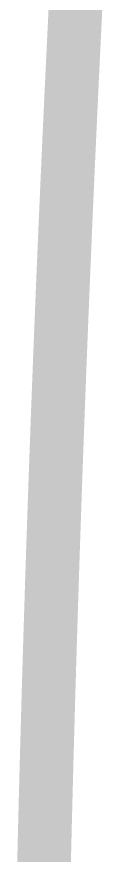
# Model space of a CAD drawing. Header units: inches. Extents: x -1574 to 492, y -294 to 234.
# Drawn here: x -737.926 to -737.725, y -156.644 to -154.692 of the extents above; entities that cross this region are included whole.
import ezdxf

# ---------------------------------------------------------------- set-up
doc = ezdxf.new("R2010")
doc.units = ezdxf.units.IN
doc.header["$MEASUREMENT"] = 0
doc.layers.add('EXTERIOR ELEC EQUIP', color=190, linetype='Continuous')

msp = doc.modelspace()

# ---------------------------------------------------------------- linework, layer by layer
at = {"layer": 'EXTERIOR ELEC EQUIP', "color": 60, "const_width": 0.125}
msp.add_lwpolyline([(-737.86349, -156.70782), (-737.86345, -156.7063), (-737.86342, -156.70478), (-737.86338, -156.70326), (-737.86335, -156.70173), (-737.86331, -156.70021), (-737.86328, -156.69869), (-737.86324, -156.69717), (-737.86321, -156.69564), (-737.86317, -156.69412), (-737.86313, -156.6926), (-737.8631, -156.69108), (-737.86306, -156.68955), (-737.86303, -156.68803), (-737.86299, -156.68651), (-737.86296, -156.68499), (-737.86292, -156.68346), (-737.86288, -156.68194), (-737.86285, -156.68042), (-737.86281, -156.6789), (-737.86278, -156.67738), (-737.86274, -156.67585), (-737.8627, -156.67433), (-737.86267, -156.67281), (-737.86263, -156.67129), (-737.8626, -156.66977), (-737.86256, -156.66824), (-737.86252, -156.66672), (-737.86249, -156.6652), (-737.86245, -156.66368), (-737.86242, -156.66216), (-737.86238, -156.66063), (-737.86234, -156.65911), (-737.86231, -156.65759), (-737.86227, -156.65607), (-737.86223, -156.65455), (-737.8622, -156.65303), (-737.86216, -156.6515), (-737.86213, -156.64998), (-737.86209, -156.64846), (-737.86205, -156.64694), (-737.86202, -156.64542), (-737.86198, -156.6439), (-737.86194, -156.64237), (-737.86191, -156.64085), (-737.86187, -156.63933), (-737.86183, -156.63781), (-737.8618, -156.63629), (-737.86176, -156.63477), (-737.86172, -156.63325), (-737.86169, -156.63173), (-737.86165, -156.6302), (-737.86161, -156.62868), (-737.86157, -156.62716), (-737.86154, -156.62564), (-737.8615, -156.62412), (-737.86146, -156.6226), (-737.86143, -156.62108), (-737.86139, -156.61956), (-737.86135, -156.61804), (-737.86132, -156.61651), (-737.86128, -156.61499), (-737.86124, -156.61347), (-737.8612, -156.61195), (-737.86117, -156.61043), (-737.86113, -156.60891), (-737.86109, -156.60739), (-737.86105, -156.60587), (-737.86102, -156.60435), (-737.86098, -156.60283), (-737.86094, -156.60131), (-737.86091, -156.59979), (-737.86087, -156.59826), (-737.86083, -156.59674), (-737.86079, -156.59522), (-737.86075, -156.5937), (-737.86072, -156.59218), (-737.86068, -156.59066), (-737.86064, -156.58914), (-737.8606, -156.58762), (-737.86057, -156.5861), (-737.86053, -156.58458), (-737.86049, -156.58306), (-737.86045, -156.58154), (-737.86042, -156.58002), (-737.86038, -156.5785), (-737.86034, -156.57698), (-737.8603, -156.57546), (-737.86026, -156.57394), (-737.86023, -156.57242), (-737.86019, -156.5709), (-737.86015, -156.56938), (-737.86011, -156.56786), (-737.86007, -156.56634), (-737.86004, -156.56482), (-737.86, -156.5633), (-737.85996, -156.56178), (-737.85992, -156.56026), (-737.85988, -156.55874), (-737.85984, -156.55722), (-737.85981, -156.5557), (-737.85977, -156.55418), (-737.85973, -156.55266), (-737.85969, -156.55114), (-737.85965, -156.54962), (-737.85961, -156.5481), (-737.85958, -156.54658), (-737.85954, -156.54506), (-737.8595, -156.54354), (-737.85946, -156.54202), (-737.85942, -156.5405), (-737.85938, -156.53898), (-737.85934, -156.53746), (-737.85931, -156.53594), (-737.85927, -156.53442), (-737.85923, -156.5329), (-737.85919, -156.53139), (-737.85915, -156.52987), (-737.85911, -156.52835), (-737.85907, -156.52683), (-737.85903, -156.52531), (-737.85899, -156.52379), (-737.85896, -156.52227), (-737.85892, -156.52075), (-737.85888, -156.51923), (-737.85884, -156.51771), (-737.8588, -156.51619), (-737.85876, -156.51467), (-737.85872, -156.51316), (-737.85868, -156.51164), (-737.85864, -156.51012), (-737.8586, -156.5086), (-737.85856, -156.50708), (-737.85853, -156.50556), (-737.85849, -156.50404), (-737.85845, -156.50252), (-737.85841, -156.501), (-737.85837, -156.49949), (-737.85833, -156.49797), (-737.85829, -156.49645), (-737.85825, -156.49493), (-737.85821, -156.49341), (-737.85817, -156.49189), (-737.85813, -156.49037), (-737.85809, -156.48886), (-737.85805, -156.48734), (-737.85801, -156.48582), (-737.85797, -156.4843), (-737.85793, -156.48278), (-737.85789, -156.48126), (-737.85785, -156.47975), (-737.85781, -156.47823), (-737.85777, -156.47671), (-737.85773, -156.47519), (-737.85769, -156.47367), (-737.85765, -156.47215), (-737.85761, -156.47064), (-737.85757, -156.46912), (-737.85753, -156.4676), (-737.85749, -156.46608), (-737.85745, -156.46456), (-737.85741, -156.46305), (-737.85737, -156.46153), (-737.85733, -156.46001), (-737.85729, -156.45849), (-737.85725, -156.45697), (-737.85721, -156.45546), (-737.85717, -156.45394), (-737.85713, -156.45242), (-737.85709, -156.4509), (-737.85705, -156.44939), (-737.85701, -156.44787), (-737.85697, -156.44635), (-737.85693, -156.44483), (-737.85689, -156.44331), (-737.85685, -156.4418), (-737.85681, -156.44028), (-737.85677, -156.43876), (-737.85673, -156.43724), (-737.85669, -156.43573), (-737.85664, -156.43421), (-737.8566, -156.43269), (-737.85656, -156.43118), (-737.85652, -156.42966), (-737.85648, -156.42814), (-737.85644, -156.42662), (-737.8564, -156.42511), (-737.85636, -156.42359), (-737.85632, -156.42207), (-737.85628, -156.42055), (-737.85624, -156.41904), (-737.8562, -156.41752), (-737.85615, -156.416), (-737.85611, -156.41449), (-737.85607, -156.41297), (-737.85603, -156.41145), (-737.85599, -156.40994), (-737.85595, -156.40842), (-737.85591, -156.4069), (-737.85587, -156.40539), (-737.85583, -156.40387), (-737.85578, -156.40235), (-737.85574, -156.40083), (-737.8557, -156.39932), (-737.85566, -156.3978), (-737.85562, -156.39628), (-737.85558, -156.39477), (-737.85554, -156.39325), (-737.85549, -156.39174), (-737.85545, -156.39022), (-737.85541, -156.3887), (-737.85537, -156.38719), (-737.85533, -156.38567), (-737.85529, -156.38415), (-737.85524, -156.38264), (-737.8552, -156.38112), (-737.85516, -156.3796), (-737.85512, -156.37809), (-737.85508, -156.37657), (-737.85504, -156.37506), (-737.85499, -156.37354), (-737.85495, -156.37202), (-737.85491, -156.37051), (-737.85487, -156.36899), (-737.85483, -156.36747), (-737.85478, -156.36596), (-737.85474, -156.36444), (-737.8547, -156.36293), (-737.85466, -156.36141), (-737.85462, -156.35989), (-737.85457, -156.35838), (-737.85453, -156.35686), (-737.85449, -156.35535), (-737.85445, -156.35383), (-737.8544, -156.35232), (-737.85436, -156.3508), (-737.85432, -156.34928), (-737.85428, -156.34777), (-737.85424, -156.34625), (-737.85419, -156.34474), (-737.85415, -156.34322), (-737.85411, -156.34171), (-737.85407, -156.34019), (-737.85402, -156.33868), (-737.85398, -156.33716), (-737.85394, -156.33564), (-737.85389, -156.33413), (-737.85385, -156.33261), (-737.85381, -156.3311), (-737.85377, -156.32958), (-737.85372, -156.32807), (-737.85368, -156.32655), (-737.85364, -156.32504), (-737.8536, -156.32352), (-737.85355, -156.32201), (-737.85351, -156.32049), (-737.85347, -156.31898), (-737.85342, -156.31746), (-737.85338, -156.31595), (-737.85334, -156.31443), (-737.8533, -156.31292), (-737.85325, -156.3114), (-737.85321, -156.30989), (-737.85317, -156.30837), (-737.85312, -156.30686), (-737.85308, -156.30534), (-737.85304, -156.30383), (-737.85299, -156.30231), (-737.85295, -156.3008), (-737.85291, -156.29928), (-737.85286, -156.29777), (-737.85282, -156.29626), (-737.85278, -156.29474), (-737.85273, -156.29323), (-737.85269, -156.29171), (-737.85265, -156.2902), (-737.8526, -156.28868), (-737.85256, -156.28717), (-737.85252, -156.28565), (-737.85247, -156.28414), (-737.85243, -156.28263), (-737.85238, -156.28111), (-737.85234, -156.2796), (-737.8523, -156.27808), (-737.85225, -156.27657), (-737.85221, -156.27506), (-737.85217, -156.27354), (-737.85212, -156.27203), (-737.85208, -156.27051), (-737.85203, -156.269), (-737.85199, -156.26748), (-737.85195, -156.26597), (-737.8519, -156.26446), (-737.85186, -156.26294), (-737.85181, -156.26143), (-737.85177, -156.25992), (-737.85173, -156.2584), (-737.85168, -156.25689), (-737.85164, -156.25537), (-737.85159, -156.25386), (-737.85155, -156.25235), (-737.85151, -156.25083), (-737.85146, -156.24932), (-737.85142, -156.24781), (-737.85137, -156.24629), (-737.85133, -156.24478), (-737.85128, -156.24327), (-737.85124, -156.24175), (-737.8512, -156.24024), (-737.85115, -156.23873), (-737.85111, -156.23721), (-737.85106, -156.2357), (-737.85102, -156.23419), (-737.85097, -156.23267), (-737.85093, -156.23116), (-737.85088, -156.22965), (-737.85084, -156.22813), (-737.85079, -156.22662), (-737.85075, -156.22511), (-737.8507, -156.22359), (-737.85066, -156.22208), (-737.85062, -156.22057), (-737.85057, -156.21906), (-737.85053, -156.21754), (-737.85048, -156.21603), (-737.85044, -156.21452), (-737.85039, -156.213), (-737.85035, -156.21149), (-737.8503, -156.20998), (-737.85026, -156.20847), (-737.85021, -156.20695), (-737.85017, -156.20544), (-737.85012, -156.20393), (-737.85008, -156.20242), (-737.85003, -156.2009), (-737.84998, -156.19939), (-737.84994, -156.19788), (-737.84989, -156.19637), (-737.84985, -156.19485), (-737.8498, -156.19334), (-737.84976, -156.19183), (-737.84971, -156.19032), (-737.84967, -156.1888), (-737.84962, -156.18729), (-737.84958, -156.18578), (-737.84953, -156.18427), (-737.84949, -156.18276), (-737.84944, -156.18124), (-737.84939, -156.17973), (-737.84935, -156.17822), (-737.8493, -156.17671), (-737.84926, -156.17519), (-737.84921, -156.17368), (-737.84917, -156.17217), (-737.84912, -156.17066), (-737.84907, -156.16915), (-737.84903, -156.16764), (-737.84898, -156.16612), (-737.84894, -156.16461), (-737.84889, -156.1631), (-737.84884, -156.16159), (-737.8488, -156.16008), (-737.84875, -156.15857), (-737.84871, -156.15705), (-737.84866, -156.15554), (-737.84861, -156.15403), (-737.84857, -156.15252), (-737.84852, -156.15101), (-737.84848, -156.1495), (-737.84843, -156.14799), (-737.84838, -156.14647), (-737.84834, -156.14496), (-737.84829, -156.14345), (-737.84825, -156.14194), (-737.8482, -156.14043), (-737.84815, -156.13892), (-737.84811, -156.13741), (-737.84806, -156.1359), (-737.84801, -156.13438), (-737.84797, -156.13287), (-737.84792, -156.13136), (-737.84787, -156.12985), (-737.84783, -156.12834), (-737.84778, -156.12683), (-737.84773, -156.12532), (-737.84769, -156.12381), (-737.84764, -156.1223), (-737.84759, -156.12079), (-737.84755, -156.11928), (-737.8475, -156.11776), (-737.84745, -156.11625), (-737.84741, -156.11474), (-737.84736, -156.11323), (-737.84731, -156.11172), (-737.84727, -156.11021), (-737.84722, -156.1087), (-737.84717, -156.10719), (-737.84713, -156.10568), (-737.84708, -156.10417), (-737.84703, -156.10266), (-737.84698, -156.10115), (-737.84694, -156.09964), (-737.84689, -156.09813), (-737.84684, -156.09662), (-737.8468, -156.09511), (-737.84675, -156.0936), (-737.8467, -156.09209), (-737.84665, -156.09058), (-737.84661, -156.08907), (-737.84656, -156.08756), (-737.84651, -156.08605), (-737.84646, -156.08454), (-737.84642, -156.08303), (-737.84637, -156.08152), (-737.84632, -156.08001), (-737.84627, -156.0785), (-737.84623, -156.07699), (-737.84618, -156.07548), (-737.84613, -156.07397), (-737.84608, -156.07246), (-737.84604, -156.07095), (-737.84599, -156.06944), (-737.84594, -156.06793), (-737.84589, -156.06642), (-737.84585, -156.06491), (-737.8458, -156.0634), (-737.84575, -156.06189), (-737.8457, -156.06038), (-737.84565, -156.05887), (-737.84561, -156.05736), (-737.84556, -156.05585), (-737.84551, -156.05435), (-737.84546, -156.05284), (-737.84541, -156.05133), (-737.84537, -156.04982), (-737.84532, -156.04831), (-737.84527, -156.0468), (-737.84522, -156.04529), (-737.84517, -156.04378), (-737.84513, -156.04227), (-737.84508, -156.04076), (-737.84503, -156.03925), (-737.84498, -156.03775), (-737.84493, -156.03624), (-737.84488, -156.03473), (-737.84484, -156.03322), (-737.84479, -156.03171), (-737.84474, -156.0302), (-737.84469, -156.02869), (-737.84464, -156.02718), (-737.84459, -156.02568), (-737.84454, -156.02417), (-737.8445, -156.02266), (-737.84445, -156.02115), (-737.8444, -156.01964), (-737.84435, -156.01813), (-737.8443, -156.01662), (-737.84425, -156.01512), (-737.8442, -156.01361), (-737.84415, -156.0121), (-737.84411, -156.01059), (-737.84406, -156.00908), (-737.84401, -156.00757), (-737.84396, -156.00607), (-737.84391, -156.00456), (-737.84386, -156.00305), (-737.84381, -156.00154), (-737.84376, -156.00003), (-737.84371, -155.99853), (-737.84367, -155.99702), (-737.84362, -155.99551), (-737.84357, -155.994), (-737.84352, -155.99249), (-737.84347, -155.99099), (-737.84342, -155.98948), (-737.84337, -155.98797), (-737.84332, -155.98646), (-737.84327, -155.98496), (-737.84322, -155.98345), (-737.84317, -155.98194), (-737.84312, -155.98043), (-737.84307, -155.97892), (-737.84303, -155.97742), (-737.84298, -155.97591), (-737.84293, -155.9744), (-737.84288, -155.97289), (-737.84283, -155.97139), (-737.84278, -155.96988), (-737.84273, -155.96837), (-737.84268, -155.96687), (-737.84263, -155.96536), (-737.84258, -155.96385), (-737.84253, -155.96234), (-737.84248, -155.96084), (-737.84243, -155.95933), (-737.84238, -155.95782), (-737.84233, -155.95632), (-737.84228, -155.95481), (-737.84223, -155.9533), (-737.84218, -155.95179), (-737.84213, -155.95029), (-737.84208, -155.94878), (-737.84203, -155.94727), (-737.84198, -155.94577), (-737.84193, -155.94426), (-737.84188, -155.94275), (-737.84183, -155.94125), (-737.84178, -155.93974), (-737.84173, -155.93823), (-737.84168, -155.93673), (-737.84163, -155.93522), (-737.84158, -155.93371), (-737.84153, -155.93221), (-737.84148, -155.9307), (-737.84143, -155.92919), (-737.84138, -155.92769), (-737.84133, -155.92618), (-737.84128, -155.92468), (-737.84123, -155.92317), (-737.84118, -155.92166), (-737.84113, -155.92016), (-737.84108, -155.91865), (-737.84102, -155.91714), (-737.84097, -155.91564), (-737.84092, -155.91413), (-737.84087, -155.91263), (-737.84082, -155.91112), (-737.84077, -155.90961), (-737.84072, -155.90811), (-737.84067, -155.9066), (-737.84062, -155.9051), (-737.84057, -155.90359), (-737.84052, -155.90209), (-737.84047, -155.90058), (-737.84042, -155.89907), (-737.84036, -155.89757), (-737.84031, -155.89606), (-737.84026, -155.89456), (-737.84021, -155.89305), (-737.84016, -155.89155), (-737.84011, -155.89004), (-737.84006, -155.88854), (-737.84001, -155.88703), (-737.83996, -155.88552), (-737.8399, -155.88402), (-737.83985, -155.88251), (-737.8398, -155.88101), (-737.83975, -155.8795), (-737.8397, -155.878), (-737.83965, -155.87649), (-737.8396, -155.87499), (-737.83955, -155.87348), (-737.83949, -155.87198), (-737.83944, -155.87047), (-737.83939, -155.86897), (-737.83934, -155.86746), (-737.83929, -155.86596), (-737.83924, -155.86445), (-737.83919, -155.86295), (-737.83913, -155.86144), (-737.83908, -155.85994), (-737.83903, -155.85843), (-737.83898, -155.85693), (-737.83893, -155.85542), (-737.83888, -155.85392), (-737.83882, -155.85242), (-737.83877, -155.85091), (-737.83872, -155.84941), (-737.83867, -155.8479), (-737.83862, -155.8464), (-737.83856, -155.84489), (-737.83851, -155.84339), (-737.83846, -155.84188), (-737.83841, -155.84038), (-737.83836, -155.83888), (-737.8383, -155.83737), (-737.83825, -155.83587), (-737.8382, -155.83436), (-737.83815, -155.83286), (-737.8381, -155.83135), (-737.83804, -155.82985), (-737.83799, -155.82835), (-737.83794, -155.82684), (-737.83789, -155.82534), (-737.83783, -155.82383), (-737.83778, -155.82233), (-737.83773, -155.82083), (-737.83768, -155.81932), (-737.83762, -155.81782), (-737.83757, -155.81632), (-737.83752, -155.81481), (-737.83747, -155.81331), (-737.83741, -155.8118), (-737.83736, -155.8103), (-737.83731, -155.8088), (-737.83726, -155.80729), (-737.8372, -155.80579), (-737.83715, -155.80429), (-737.8371, -155.80278), (-737.83705, -155.80128), (-737.83699, -155.79978), (-737.83694, -155.79827), (-737.83689, -155.79677), (-737.83683, -155.79527), (-737.83678, -155.79376), (-737.83673, -155.79226), (-737.83668, -155.79076), (-737.83662, -155.78925), (-737.83657, -155.78775), (-737.83652, -155.78625), (-737.83646, -155.78475), (-737.83641, -155.78324), (-737.83636, -155.78174), (-737.8363, -155.78024), (-737.83625, -155.77873), (-737.8362, -155.77723), (-737.83615, -155.77573), (-737.83609, -155.77423), (-737.83604, -155.77272), (-737.83599, -155.77122), (-737.83593, -155.76972), (-737.83588, -155.76822), (-737.83583, -155.76671), (-737.83577, -155.76521), (-737.83572, -155.76371), (-737.83566, -155.76221), (-737.83561, -155.7607), (-737.83556, -155.7592), (-737.8355, -155.7577), (-737.83545, -155.7562), (-737.8354, -155.75469), (-737.83534, -155.75319), (-737.83529, -155.75169), (-737.83524, -155.75019), (-737.83518, -155.74869), (-737.83513, -155.74718), (-737.83507, -155.74568), (-737.83502, -155.74418), (-737.83497, -155.74268), (-737.83491, -155.74118), (-737.83486, -155.73967), (-737.83481, -155.73817), (-737.83475, -155.73667), (-737.8347, -155.73517), (-737.83464, -155.73367), (-737.83459, -155.73217), (-737.83454, -155.73066), (-737.83448, -155.72916), (-737.83443, -155.72766), (-737.83437, -155.72616), (-737.83432, -155.72466), (-737.83427, -155.72316), (-737.83421, -155.72165), (-737.83416, -155.72015), (-737.8341, -155.71865), (-737.83405, -155.71715), (-737.83399, -155.71565), (-737.83394, -155.71415), (-737.83388, -155.71265), (-737.83383, -155.71115), (-737.83378, -155.70964), (-737.83372, -155.70814), (-737.83367, -155.70664), (-737.83361, -155.70514), (-737.83356, -155.70364), (-737.8335, -155.70214), (-737.83345, -155.70064), (-737.83339, -155.69914), (-737.83334, -155.69764), (-737.83328, -155.69614), (-737.83323, -155.69464), (-737.83318, -155.69314), (-737.83312, -155.69163), (-737.83307, -155.69013), (-737.83301, -155.68863), (-737.83296, -155.68713), (-737.8329, -155.68563), (-737.83285, -155.68413), (-737.83279, -155.68263), (-737.83274, -155.68113), (-737.83268, -155.67963), (-737.83263, -155.67813), (-737.83257, -155.67663), (-737.83252, -155.67513), (-737.83246, -155.67363), (-737.83241, -155.67213), (-737.83235, -155.67063), (-737.8323, -155.66913), (-737.83224, -155.66763), (-737.83219, -155.66613), (-737.83213, -155.66463), (-737.83207, -155.66313), (-737.83202, -155.66163), (-737.83196, -155.66013), (-737.83191, -155.65863), (-737.83185, -155.65713), (-737.8318, -155.65563), (-737.83174, -155.65413), (-737.83169, -155.65263), (-737.83163, -155.65113), (-737.83158, -155.64963), (-737.83152, -155.64813), (-737.83146, -155.64663), (-737.83141, -155.64513), (-737.83135, -155.64363), (-737.8313, -155.64213), (-737.83124, -155.64063), (-737.83119, -155.63913), (-737.83113, -155.63764), (-737.83107, -155.63614), (-737.83102, -155.63464), (-737.83096, -155.63314), (-737.83091, -155.63164), (-737.83085, -155.63014), (-737.83079, -155.62864), (-737.83074, -155.62714), (-737.83068, -155.62564), (-737.83063, -155.62414), (-737.83057, -155.62264), (-737.83051, -155.62115), (-737.83046, -155.61965), (-737.8304, -155.61815), (-737.83035, -155.61665), (-737.83029, -155.61515), (-737.83023, -155.61365), (-737.83018, -155.61215), (-737.83012, -155.61065), (-737.83007, -155.60916), (-737.83001, -155.60766), (-737.82995, -155.60616), (-737.8299, -155.60466), (-737.82984, -155.60316), (-737.82978, -155.60166), (-737.82973, -155.60017), (-737.82967, -155.59867), (-737.82961, -155.59717), (-737.82956, -155.59567), (-737.8295, -155.59417), (-737.82944, -155.59267), (-737.82939, -155.59118), (-737.82933, -155.58968), (-737.82927, -155.58818), (-737.82922, -155.58668), (-737.82916, -155.58518), (-737.8291, -155.58369), (-737.82905, -155.58219), (-737.82899, -155.58069), (-737.82893, -155.57919), (-737.82888, -155.57769), (-737.82882, -155.5762), (-737.82876, -155.5747), (-737.82871, -155.5732), (-737.82865, -155.5717), (-737.82859, -155.57021), (-737.82853, -155.56871), (-737.82848, -155.56721), (-737.82842, -155.56571), (-737.82836, -155.56422), (-737.82831, -155.56272), (-737.82825, -155.56122), (-737.82819, -155.55972), (-737.82813, -155.55823), (-737.82808, -155.55673), (-737.82802, -155.55523), (-737.82796, -155.55374), (-737.82791, -155.55224), (-737.82785, -155.55074), (-737.82779, -155.54924), (-737.82773, -155.54775), (-737.82768, -155.54625), (-737.82762, -155.54475), (-737.82756, -155.54326), (-737.8275, -155.54176), (-737.82745, -155.54026), (-737.82739, -155.53877), (-737.82733, -155.53727), (-737.82727, -155.53577), (-737.82721, -155.53428), (-737.82716, -155.53278), (-737.8271, -155.53128), (-737.82704, -155.52979), (-737.82698, -155.52829), (-737.82693, -155.52679), (-737.82687, -155.5253), (-737.82681, -155.5238), (-737.82675, -155.5223), (-737.82669, -155.52081), (-737.82664, -155.51931), (-737.82658, -155.51781), (-737.82652, -155.51632), (-737.82646, -155.51482), (-737.8264, -155.51333), (-737.82635, -155.51183), (-737.82629, -155.51033), (-737.82623, -155.50884), (-737.82617, -155.50734), (-737.82611, -155.50585), (-737.82606, -155.50435), (-737.826, -155.50285), (-737.82594, -155.50136), (-737.82588, -155.49986), (-737.82582, -155.49837), (-737.82576, -155.49687), (-737.82571, -155.49538), (-737.82565, -155.49388), (-737.82559, -155.49238), (-737.82553, -155.49089), (-737.82547, -155.48939), (-737.82541, -155.4879), (-737.82535, -155.4864), (-737.8253, -155.48491), (-737.82524, -155.48341), (-737.82518, -155.48192), (-737.82512, -155.48042), (-737.82506, -155.47893), (-737.825, -155.47743), (-737.82494, -155.47594), (-737.82489, -155.47444), (-737.82483, -155.47295), (-737.82477, -155.47145), (-737.82471, -155.46996), (-737.82465, -155.46846), (-737.82459, -155.46697), (-737.82453, -155.46547), (-737.82447, -155.46398), (-737.82441, -155.46248), (-737.82436, -155.46099), (-737.8243, -155.45949), (-737.82424, -155.458), (-737.82418, -155.4565), (-737.82412, -155.45501), (-737.82406, -155.45351), (-737.824, -155.45202), (-737.82394, -155.45053), (-737.82388, -155.44903), (-737.82382, -155.44754), (-737.82376, -155.44604), (-737.8237, -155.44455), (-737.82364, -155.44305), (-737.82359, -155.44156), (-737.82353, -155.44007), (-737.82347, -155.43857), (-737.82341, -155.43708), (-737.82335, -155.43558), (-737.82329, -155.43409), (-737.82323, -155.43259), (-737.82317, -155.4311), (-737.82311, -155.42961), (-737.82305, -155.42811), (-737.82299, -155.42662), (-737.82293, -155.42513), (-737.82287, -155.42363), (-737.82281, -155.42214), (-737.82275, -155.42064), (-737.82269, -155.41915), (-737.82263, -155.41766), (-737.82257, -155.41616), (-737.82251, -155.41467), (-737.82245, -155.41318), (-737.82239, -155.41168), (-737.82233, -155.41019), (-737.82227, -155.4087), (-737.82221, -155.4072), (-737.82215, -155.40571), (-737.82209, -155.40422), (-737.82203, -155.40272), (-737.82197, -155.40123), (-737.82191, -155.39974), (-737.82185, -155.39824), (-737.82179, -155.39675), (-737.82173, -155.39526), (-737.82167, -155.39377), (-737.82161, -155.39227), (-737.82155, -155.39078), (-737.82149, -155.38929), (-737.82143, -155.38779), (-737.82137, -155.3863), (-737.82131, -155.38481), (-737.82125, -155.38332), (-737.82119, -155.38182), (-737.82113, -155.38033), (-737.82107, -155.37884), (-737.82101, -155.37735), (-737.82095, -155.37585), (-737.82089, -155.37436), (-737.82083, -155.37287), (-737.82076, -155.37138), (-737.8207, -155.36988), (-737.82064, -155.36839), (-737.82058, -155.3669), (-737.82052, -155.36541), (-737.82046, -155.36391), (-737.8204, -155.36242), (-737.82034, -155.36093), (-737.82028, -155.35944), (-737.82022, -155.35795), (-737.82016, -155.35645), (-737.8201, -155.35496), (-737.82003, -155.35347), (-737.81997, -155.35198), (-737.81991, -155.35049), (-737.81985, -155.349), (-737.81979, -155.3475), (-737.81973, -155.34601), (-737.81967, -155.34452), (-737.81961, -155.34303), (-737.81955, -155.34154), (-737.81948, -155.34005), (-737.81942, -155.33855), (-737.81936, -155.33706), (-737.8193, -155.33557), (-737.81924, -155.33408), (-737.81918, -155.33259), (-737.81912, -155.3311), (-737.81906, -155.32961), (-737.81899, -155.32812), (-737.81893, -155.32662), (-737.81887, -155.32513), (-737.81881, -155.32364), (-737.81875, -155.32215), (-737.81869, -155.32066), (-737.81862, -155.31917), (-737.81856, -155.31768), (-737.8185, -155.31619), (-737.81844, -155.3147), (-737.81838, -155.31321), (-737.81832, -155.31172), (-737.81825, -155.31023), (-737.81819, -155.30873), (-737.81813, -155.30724), (-737.81807, -155.30575), (-737.81801, -155.30426), (-737.81795, -155.30277), (-737.81788, -155.30128), (-737.81782, -155.29979), (-737.81776, -155.2983), (-737.8177, -155.29681), (-737.81764, -155.29532), (-737.81757, -155.29383), (-737.81751, -155.29234), (-737.81745, -155.29085), (-737.81739, -155.28936), (-737.81733, -155.28787), (-737.81726, -155.28638), (-737.8172, -155.28489), (-737.81714, -155.2834), (-737.81708, -155.28191), (-737.81701, -155.28042), (-737.81695, -155.27893), (-737.81689, -155.27744), (-737.81683, -155.27595), (-737.81676, -155.27446), (-737.8167, -155.27297), (-737.81664, -155.27148), (-737.81658, -155.26999), (-737.81651, -155.2685), (-737.81645, -155.26701), (-737.81639, -155.26552), (-737.81633, -155.26403), (-737.81626, -155.26255), (-737.8162, -155.26106), (-737.81614, -155.25957), (-737.81608, -155.25808), (-737.81601, -155.25659), (-737.81595, -155.2551), (-737.81589, -155.25361), (-737.81583, -155.25212), (-737.81576, -155.25063), (-737.8157, -155.24914), (-737.81564, -155.24765), (-737.81557, -155.24617), (-737.81551, -155.24468), (-737.81545, -155.24319), (-737.81539, -155.2417), (-737.81532, -155.24021), (-737.81526, -155.23872), (-737.8152, -155.23723), (-737.81513, -155.23574), (-737.81507, -155.23426), (-737.81501, -155.23277), (-737.81494, -155.23128), (-737.81488, -155.22979), (-737.81482, -155.2283), (-737.81475, -155.22681), (-737.81469, -155.22533), (-737.81463, -155.22384), (-737.81456, -155.22235), (-737.8145, -155.22086), (-737.81444, -155.21937), (-737.81437, -155.21788), (-737.81431, -155.2164), (-737.81425, -155.21491), (-737.81418, -155.21342), (-737.81412, -155.21193), (-737.81406, -155.21044), (-737.81399, -155.20896), (-737.81393, -155.20747), (-737.81387, -155.20598), (-737.8138, -155.20449), (-737.81374, -155.20301), (-737.81367, -155.20152), (-737.81361, -155.20003), (-737.81355, -155.19854), (-737.81348, -155.19706), (-737.81342, -155.19557), (-737.81336, -155.19408), (-737.81329, -155.19259), (-737.81323, -155.19111), (-737.81316, -155.18962), (-737.8131, -155.18813), (-737.81304, -155.18664), (-737.81297, -155.18516), (-737.81291, -155.18367), (-737.81284, -155.18218), (-737.81278, -155.1807), (-737.81272, -155.17921), (-737.81265, -155.17772), (-737.81259, -155.17623), (-737.81252, -155.17475), (-737.81246, -155.17326), (-737.81239, -155.17177), (-737.81233, -155.17029), (-737.81227, -155.1688), (-737.8122, -155.16731), (-737.81214, -155.16583), (-737.81207, -155.16434), (-737.81201, -155.16285), (-737.81194, -155.16137), (-737.81188, -155.15988), (-737.81182, -155.15839), (-737.81175, -155.15691), (-737.81169, -155.15542), (-737.81162, -155.15394), (-737.81156, -155.15245), (-737.81149, -155.15096), (-737.81143, -155.14948), (-737.81136, -155.14799), (-737.8113, -155.1465), (-737.81123, -155.14502), (-737.81117, -155.14353), (-737.8111, -155.14205), (-737.81104, -155.14056), (-737.81097, -155.13907), (-737.81091, -155.13759), (-737.81084, -155.1361), (-737.81078, -155.13462), (-737.81072, -155.13313), (-737.81065, -155.13165), (-737.81059, -155.13016), (-737.81052, -155.12867), (-737.81046, -155.12719), (-737.81039, -155.1257), (-737.81032, -155.12422), (-737.81026, -155.12273), (-737.81019, -155.12125), (-737.81013, -155.11976), (-737.81006, -155.11828), (-737.81, -155.11679), (-737.80993, -155.11531), (-737.80987, -155.11382), (-737.8098, -155.11234), (-737.80974, -155.11085), (-737.80967, -155.10937), (-737.80961, -155.10788), (-737.80954, -155.1064), (-737.80948, -155.10491), (-737.80941, -155.10343), (-737.80935, -155.10194), (-737.80928, -155.10046), (-737.80921, -155.09897), (-737.80915, -155.09749), (-737.80908, -155.096), (-737.80902, -155.09452), (-737.80895, -155.09303), (-737.80889, -155.09155), (-737.80882, -155.09007), (-737.80875, -155.08858), (-737.80869, -155.0871), (-737.80862, -155.08561), (-737.80856, -155.08413), (-737.80849, -155.08264), (-737.80843, -155.08116), (-737.80836, -155.07968), (-737.80829, -155.07819), (-737.80823, -155.07671), (-737.80816, -155.07522), (-737.8081, -155.07374), (-737.80803, -155.07225), (-737.80796, -155.07077), (-737.8079, -155.06929), (-737.80783, -155.0678), (-737.80777, -155.06632), (-737.8077, -155.06484), (-737.80763, -155.06335), (-737.80757, -155.06187), (-737.8075, -155.06038), (-737.80743, -155.0589), (-737.80737, -155.05742), (-737.8073, -155.05593), (-737.80724, -155.05445), (-737.80717, -155.05297), (-737.8071, -155.05148), (-737.80704, -155.05), (-737.80697, -155.04852), (-737.8069, -155.04703), (-737.80684, -155.04555), (-737.80677, -155.04407), (-737.8067, -155.04259), (-737.80664, -155.0411), (-737.80657, -155.03962), (-737.8065, -155.03814), (-737.80644, -155.03665), (-737.80637, -155.03517), (-737.8063, -155.03369), (-737.80624, -155.0322), (-737.80617, -155.03072), (-737.8061, -155.02924), (-737.80604, -155.02776), (-737.80597, -155.02627), (-737.8059, -155.02479), (-737.80584, -155.02331), (-737.80577, -155.02183), (-737.8057, -155.02034), (-737.80564, -155.01886), (-737.80557, -155.01738), (-737.8055, -155.0159), (-737.80544, -155.01442), (-737.80537, -155.01293), (-737.8053, -155.01145), (-737.80523, -155.00997), (-737.80517, -155.00849), (-737.8051, -155.007), (-737.80503, -155.00552), (-737.80497, -155.00404), (-737.8049, -155.00256), (-737.80483, -155.00108), (-737.80476, -154.9996), (-737.8047, -154.99811), (-737.80463, -154.99663), (-737.80456, -154.99515), (-737.80449, -154.99367), (-737.80443, -154.99219), (-737.80436, -154.99071), (-737.80429, -154.98922), (-737.80422, -154.98774), (-737.80416, -154.98626), (-737.80409, -154.98478), (-737.80402, -154.9833), (-737.80395, -154.98182), (-737.80389, -154.98034), (-737.80382, -154.97885), (-737.80375, -154.97737), (-737.80368, -154.97589), (-737.80362, -154.97441), (-737.80355, -154.97293), (-737.80348, -154.97145), (-737.80341, -154.96997), (-737.80334, -154.96849), (-737.80328, -154.96701), (-737.80321, -154.96553), (-737.80314, -154.96404), (-737.80307, -154.96256), (-737.803, -154.96108), (-737.80294, -154.9596), (-737.80287, -154.95812), (-737.8028, -154.95664), (-737.80273, -154.95516), (-737.80266, -154.95368), (-737.8026, -154.9522), (-737.80253, -154.95072), (-737.80246, -154.94924), (-737.80239, -154.94776), (-737.80232, -154.94628), (-737.80225, -154.9448), (-737.80219, -154.94332), (-737.80212, -154.94184), (-737.80205, -154.94036), (-737.80198, -154.93888), (-737.80191, -154.9374), (-737.80184, -154.93592), (-737.80178, -154.93444), (-737.80171, -154.93296), (-737.80164, -154.93148), (-737.80157, -154.93), (-737.8015, -154.92852), (-737.80143, -154.92704), (-737.80136, -154.92556), (-737.8013, -154.92408), (-737.80123, -154.9226), (-737.80116, -154.92112), (-737.80109, -154.91964), (-737.80102, -154.91816), (-737.80095, -154.91668), (-737.80088, -154.9152), (-737.80082, -154.91373), (-737.80075, -154.91225), (-737.80068, -154.91077), (-737.80061, -154.90929), (-737.80054, -154.90781), (-737.80047, -154.90633), (-737.8004, -154.90485), (-737.80033, -154.90337), (-737.80026, -154.90189), (-737.80019, -154.90041), (-737.80013, -154.89894), (-737.80006, -154.89746), (-737.79999, -154.89598), (-737.79992, -154.8945), (-737.79985, -154.89302), (-737.79978, -154.89154), (-737.79971, -154.89006), (-737.79964, -154.88859), (-737.79957, -154.88711), (-737.7995, -154.88563), (-737.79943, -154.88415), (-737.79936, -154.88267), (-737.79929, -154.88119), (-737.79923, -154.87972), (-737.79916, -154.87824), (-737.79909, -154.87676), (-737.79902, -154.87528), (-737.79895, -154.8738), (-737.79888, -154.87233), (-737.79881, -154.87085), (-737.79874, -154.86937), (-737.79867, -154.86789), (-737.7986, -154.86641), (-737.79853, -154.86494), (-737.79846, -154.86346), (-737.79839, -154.86198), (-737.79832, -154.8605), (-737.79825, -154.85903), (-737.79818, -154.85755), (-737.79811, -154.85607), (-737.79804, -154.85459), (-737.79797, -154.85312), (-737.7979, -154.85164), (-737.79783, -154.85016), (-737.79776, -154.84868), (-737.79769, -154.84721), (-737.79762, -154.84573), (-737.79755, -154.84425), (-737.79748, -154.84277), (-737.79741, -154.8413), (-737.79734, -154.83982), (-737.79727, -154.83834), (-737.7972, -154.83687), (-737.79713, -154.83539), (-737.79706, -154.83391), (-737.79699, -154.83244), (-737.79692, -154.83096), (-737.79685, -154.82948), (-737.79678, -154.82801), (-737.79671, -154.82653), (-737.79664, -154.82505), (-737.79657, -154.82358), (-737.7965, -154.8221), (-737.79643, -154.82062), (-737.79636, -154.81915), (-737.79629, -154.81767), (-737.79622, -154.8162), (-737.79615, -154.81472), (-737.79607, -154.81324), (-737.796, -154.81177), (-737.79593, -154.81029), (-737.79586, -154.80881), (-737.79579, -154.80734), (-737.79572, -154.80586), (-737.79565, -154.80439), (-737.79558, -154.80291), (-737.79551, -154.80144), (-737.79544, -154.79996), (-737.79537, -154.79848), (-737.7953, -154.79701), (-737.79523, -154.79553), (-737.79515, -154.79406), (-737.79508, -154.79258), (-737.79501, -154.79111), (-737.79494, -154.78963), (-737.79487, -154.78815), (-737.7948, -154.78668), (-737.79473, -154.7852), (-737.79466, -154.78373), (-737.79459, -154.78225), (-737.79452, -154.78078), (-737.79444, -154.7793), (-737.79437, -154.77783), (-737.7943, -154.77635), (-737.79423, -154.77488), (-737.79416, -154.7734), (-737.79409, -154.77193), (-737.79402, -154.77045), (-737.79395, -154.76898), (-737.79387, -154.7675), (-737.7938, -154.76603), (-737.79373, -154.76455), (-737.79366, -154.76308), (-737.79359, -154.76161), (-737.79352, -154.76013), (-737.79345, -154.75866), (-737.79337, -154.75718), (-737.7933, -154.75571), (-737.79323, -154.75423), (-737.79316, -154.75276), (-737.79309, -154.75128), (-737.79302, -154.74981), (-737.79294, -154.74834), (-737.79287, -154.74686), (-737.7928, -154.74539), (-737.79273, -154.74391), (-737.79266, -154.74244), (-737.79259, -154.74097), (-737.79251, -154.73949), (-737.79244, -154.73802), (-737.79237, -154.73654), (-737.7923, -154.73507), (-737.79223, -154.7336), (-737.79215, -154.73212), (-737.79208, -154.73065), (-737.79201, -154.72918), (-737.79194, -154.7277), (-737.79187, -154.72623), (-737.79179, -154.72476), (-737.79172, -154.72328), (-737.79165, -154.72181), (-737.79158, -154.72034), (-737.7915, -154.71886), (-737.79143, -154.71739), (-737.79136, -154.71592), (-737.79129, -154.71444), (-737.79122, -154.71297), (-737.79114, -154.7115), (-737.79107, -154.71002), (-737.791, -154.70855), (-737.79093, -154.70708), (-737.79085, -154.70561), (-737.79078, -154.70413), (-737.79071, -154.70266), (-737.79064, -154.70119), (-737.79056, -154.69972), (-737.79049, -154.69824), (-737.79042, -154.69677), (-737.79035, -154.6953), (-737.79027, -154.69383), (-737.7902, -154.69235), (-737.79013, -154.69088), (-737.79005, -154.68941), (-737.78998, -154.68794), (-737.78991, -154.68646), (-737.78984, -154.68499), (-737.78976, -154.68352), (-737.78969, -154.68205), (-737.78962, -154.68058), (-737.78955, -154.6791), (-737.78947, -154.67763), (-737.7894, -154.67616), (-737.78933, -154.67469), (-737.78925, -154.67322), (-737.78918, -154.67174), (-737.78911, -154.67027), (-737.78903, -154.6688), (-737.78896, -154.66733), (-737.78889, -154.66586), (-737.78881, -154.66439), (-737.78874, -154.66292), (-737.78867, -154.66144), (-737.7886, -154.65997), (-737.78852, -154.6585), (-737.78845, -154.65703), (-737.78838, -154.65556), (-737.7883, -154.65409), (-737.78823, -154.65262), (-737.78816, -154.65115), (-737.78808, -154.64967), (-737.78801, -154.6482), (-737.78793, -154.64673), (-737.78786, -154.64526), (-737.78779, -154.64379), (-737.78771, -154.64232), (-737.78764, -154.64085), (-737.78757, -154.63938), (-737.78749, -154.63791), (-737.78742, -154.63644), (-737.78735, -154.63497), (-737.78727, -154.6335), (-737.7872, -154.63203), (-737.78713, -154.63056), (-737.78705, -154.62908)], dxfattribs=at)

doc.saveas('drawing.dxf')
